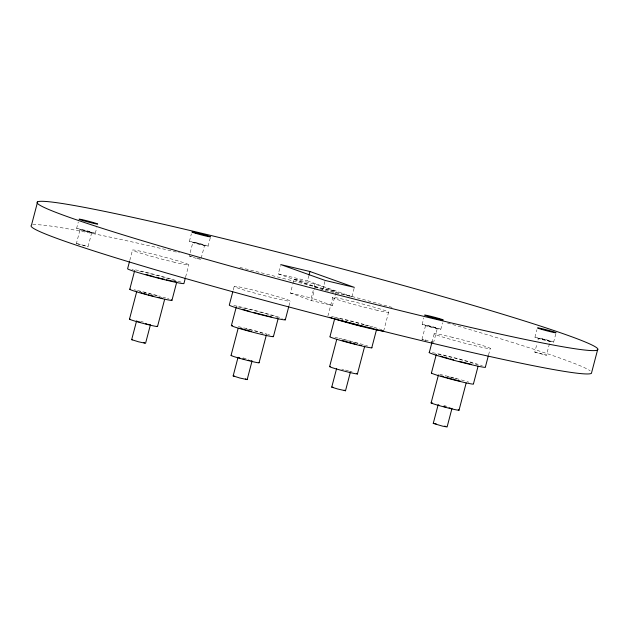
<?xml version="1.0" encoding="UTF-8"?>
<svg xmlns="http://www.w3.org/2000/svg" width="629" height="629" viewBox="0 0 629 629"><rect width="100%" height="100%" fill="white"/><g stroke="black" fill="none" stroke-linecap="round" stroke-linejoin="round"><path stroke-width="0.47" stroke-dasharray="3.15 2.36" d="M76.596 228.492L78.31 221.958M77.052 243.73L76.424 243.423L80.103 229.42L91.763 232.502L88.091 246.505L77.91 244.013M95.262 233.43A9.663 0.44 14.7 0 0 81.699 229.451A9.663 0.44 14.7 0 0 80.834 230.002A9.663 0.44 14.7 0 0 95.262 233.43L96.732 227.824M129.802 260.367L132.499 250.098M189.415 241.277L191.381 233.807M196.287 258.338L189.243 256.207L192.922 242.196L204.582 245.286L201.154 258.354M185.634 276.957L188.818 264.825M208.081 246.206A9.663 0.44 14.7 0 0 194.518 242.228A9.663 0.44 14.7 0 0 193.653 242.786A9.663 0.44 14.7 0 0 208.081 246.206L210.29 237.809M233.233 290.071L234.208 286.337M354.119 288.302L351.91 296.707L322.74 289.788L278.317 273.914L280.518 265.517M292.894 283.726L294.12 279.064L314.948 284.001L336.106 291.557L332.434 305.568L311.599 300.623L290.441 293.067L292.65 284.662M288.986 305.812L290.205 301.142A28.989 1.313 14.7 0 0 249.516 289.206A28.989 1.313 14.7 0 0 246.906 290.873A28.989 1.313 14.7 0 0 290.205 301.142M351.91 296.707L307.479 280.833L308.705 276.162M332.434 305.568L311.276 298.004L313.234 290.535M314.217 286.8L314.948 284.001M311.599 300.623L314.296 290.354M314.539 289.419L315.271 286.62L294.12 279.064M322.74 289.788L324.949 281.383M327.882 316.072L332.78 297.407M383.659 331.058L388.557 312.385M422.138 324.415L423.852 317.881M421.965 339.346L425.636 325.342L431.785 326.679L437.304 328.424L433.633 342.428M431.958 342.349L434.159 333.944M440.803 329.352A9.663 0.44 14.7 0 0 427.24 325.366A9.663 0.44 14.7 0 0 426.376 325.924A9.663 0.44 14.7 0 0 440.803 329.352L442.517 322.811M488.56 354.937L490.274 348.403M534.957 337.191L536.922 329.73M537.968 339.99L538.739 338.119L550.123 341.201L546.452 355.212L534.784 352.122L536.993 343.725M553.622 342.129A9.663 0.44 14.7 0 0 540.059 338.15A9.663 0.44 14.7 0 0 539.187 338.709A9.663 0.44 14.7 0 0 553.622 342.129L555.832 333.724M91.763 232.502L80.103 229.42M76.424 243.423L88.091 246.505M204.582 245.286L192.922 242.196M437.304 328.424L425.636 325.342M550.123 341.201L538.455 338.119M534.784 352.122L546.452 355.212M200.627 259.29L197.718 258.692M422.248 339.346L423.899 339.652M190.186 256.31L192.435 256.805M278.317 273.914L307.479 280.833M315.271 286.62L336.106 291.557M290.441 293.067L311.276 298.004M442.902 375.12L440.355 374.522A21.803 0.991 14.7 0 0 437.792 373.948M425.157 339.943L429.615 341.091M196.893 257.953L198.269 258.346M424.614 340.289L425.982 340.682M430.991 341.484L433.011 342.121M199.424 258.692L200.289 258.983M181.105 282.193L180.059 281.808A29.115 1.321 14.7 0 0 132.043 269.188M174.642 280.636L173.958 280.377A21.803 0.991 14.7 0 0 137.429 270.832M422.083 339.448L422.594 339.652M32.724 224.868A289.859 13.146 14.7 0 1 179.454 252.772M239.916 267.451A289.859 13.146 14.7 0 1 392.071 307.4M447.486 323.047A289.859 13.146 14.7 0 1 590.136 370.78M246.065 328.818A14.491 0.66 14.7 0 1 248.628 329.439M249.516 329.659A14.491 0.66 14.7 0 1 264.911 334.046M447.644 376.629A14.491 0.66 14.7 0 1 450.317 377.29M451.221 377.526A14.491 0.66 14.7 0 1 453.973 378.249M454.877 378.493A14.491 0.66 14.7 0 1 456.662 378.98M342.428 339.487A14.491 0.66 14.7 0 1 355.487 342.805M356.336 343.041A14.491 0.66 14.7 0 1 357.98 343.513M139.323 291.4A14.491 0.66 14.7 0 1 140.888 291.714M143.782 292.367A14.491 0.66 14.7 0 1 153.515 294.836M154.412 295.072A14.491 0.66 14.7 0 1 159.326 296.479M140.692 321.411A14.491 0.66 14.7 0 1 143.428 322.111M243.069 357.893A14.491 0.66 14.7 0 1 248.534 359.34M443.87 405.532A14.491 0.66 14.7 0 1 447.526 406.499M341.806 369.121A14.491 0.66 14.7 0 1 343.638 369.593M345.463 370.08A14.491 0.66 14.7 0 1 348.993 371.055M349.818 371.291A14.491 0.66 14.7 0 1 352.146 371.967M331.499 316.521A29.115 1.321 14.7 0 1 333.567 316.914M334.337 317.071A29.115 1.321 14.7 0 1 373.091 327.025M374.035 327.308A29.115 1.321 14.7 0 1 378.249 328.629M379.303 328.975A29.115 1.321 14.7 0 1 381.874 329.887M432.469 352.696A29.115 1.321 14.7 0 1 441.204 354.504L447.73 356.053A29.115 1.321 14.7 0 1 482.317 365.756M233.815 305.521A28.989 1.313 14.7 0 1 282.311 318.337M237.959 306.944A21.74 0.983 14.7 0 1 259.352 311.929A21.74 0.983 14.7 0 1 277.884 317.59M238.36 326.648A21.74 0.983 14.7 0 1 267.309 334.266M268.056 334.494A21.74 0.983 14.7 0 1 269.762 335.045M438.216 354.41A21.803 0.991 14.7 0 1 445.253 355.849L450.136 357.005A21.803 0.991 14.7 0 1 477.152 364.686M445.238 375.678A21.803 0.991 14.7 0 1 460.53 379.696M461.364 379.932A21.803 0.991 14.7 0 1 466.003 381.292M467.025 381.599A21.803 0.991 14.7 0 1 468.896 382.188M134.056 289.788A21.803 0.991 14.7 0 1 135.856 290.158M137.492 290.512A21.803 0.991 14.7 0 1 160.489 296.416M163.155 297.195A21.803 0.991 14.7 0 1 165.686 297.957M167.518 298.539A21.803 0.991 14.7 0 1 169.059 299.05M336.35 318.085A21.803 0.991 14.7 0 1 339.141 318.581M339.841 318.722A21.803 0.991 14.7 0 1 363.994 324.776M364.828 325.012A21.803 0.991 14.7 0 1 371.92 327.135M334.942 337.396A21.803 0.991 14.7 0 1 338.166 338.095M338.905 338.26A21.803 0.991 14.7 0 1 367.706 346.029M377.628 310.419L371.236 308.925A29.115 1.321 14.7 0 1 338.19 299.829L334.565 298.571A29.115 1.321 14.7 0 1 347.868 300.324A29.115 1.321 14.7 0 1 384.539 310.419A29.115 1.321 14.7 0 1 377.628 310.419M452.628 337.38L446.103 335.831A29.115 1.321 14.7 0 0 435.74 334.707L439.128 335.91A29.115 1.321 14.7 0 0 476.263 346.029A29.115 1.321 14.7 0 0 487.758 347.279A29.115 1.321 14.7 0 0 452.628 337.38M174.878 262.364L168.108 260.728A29.115 1.321 14.7 0 1 134.252 251.018A29.115 1.321 14.7 0 1 148.601 253.07A29.115 1.321 14.7 0 1 184.957 263.134L187.812 264.204A29.115 1.321 14.7 0 1 174.878 262.364"/><path stroke-width="0.94" d="M336.625 368.484L331.727 387.157L337.663 388.997L345.51 390.766L350.408 372.093L349.921 372.053M345.51 390.766L344.173 390.169M37.575 201.956L31.45 225.292A289.859 13.146 14.7 0 0 296.361 308.941A289.859 13.146 14.7 0 0 591.425 373.335L597.55 349.999A289.859 13.146 14.7 0 0 190.626 230.623A289.859 13.146 14.7 0 0 164.515 247.299A289.859 13.146 14.7 0 0 597.55 349.999M129.558 261.302L127.601 268.772A29.115 1.321 14.7 0 0 163.21 279.402L169.979 281.037A29.115 1.321 14.7 0 0 183.92 283.498L185.39 277.892M129.771 289.293L134.669 270.619M129.495 319.147L136.839 291.141M150.465 324.627L145.566 343.3L138.655 341.83L131.665 339.668L136.564 320.994M157.533 326.475L164.633 299.404M171.953 300.316L176.851 281.643M232.738 291.935L229.31 305.01A28.989 1.313 14.7 0 0 259.47 314.335A28.989 1.313 14.7 0 0 284.748 319.312M231.409 325.531L236.307 306.858M231.063 355.393L238.163 328.314M252.064 360.944L247.166 379.617L239.791 378.005L233.162 375.914L238.061 357.241M259.062 362.791L266.413 334.785M273.411 336.633L278.065 318.895M285.307 319.815L288.735 306.74M308.949 275.235L309.932 271.5L280.762 264.581L325.193 280.455L354.363 287.367L309.932 271.5M334.636 318.887L329.981 336.625A21.803 0.991 14.7 0 0 331.326 337.506L334.038 338.449A21.803 0.991 14.7 0 0 358.789 345.258L363.578 346.382A21.803 0.991 14.7 0 0 371.802 347.593M329.635 366.518L336.743 339.44M357.406 373.972L364.757 345.966M371.755 347.845L376.653 329.171M429.261 352.617L431.958 342.349M431.408 373.107L436.306 354.434M431.109 402.93L438.452 374.915M451.999 408.307L447.101 426.981L442.541 426.132L433.255 423.411L438.154 404.738L438.9 405.06M459.044 410.124L466.144 383.045M478.087 366.188L473.433 383.926A21.803 0.991 14.7 0 1 459.61 381.355A21.803 0.991 14.7 0 1 435.126 374.577L432.595 373.673A21.803 0.991 14.7 0 1 431.659 372.903M488.316 355.865L485.376 367.069A29.115 1.321 14.7 0 1 466.915 363.641A29.115 1.321 14.7 0 1 434.23 354.583L430.841 353.38A29.115 1.321 14.7 0 1 429.599 352.35M433.255 423.411L433.884 423.403M131.665 339.668L132.577 339.739M233.162 375.914L234.295 376.04M331.742 387.071L333.142 387.275M250.94 360.818L251.726 360.944M148.452 324.344L149.553 324.556M449.051 407.844L450.395 408.135M434.859 423.592L436.196 423.883M248.235 360.228L249.744 360.574M366.998 327.363L368.476 327.709M164.79 279.41L161.338 278.576A21.803 0.991 14.7 0 1 155.882 277.185M145.354 323.62L147.021 324.021M443.862 406.538L445.67 407.018M242.888 358.844L244.689 359.332M138.624 321.773L140.07 322.205M444.648 426.108L445.875 426.493M143.498 342.522L144.607 342.884M238.816 357.61L239.846 357.956M245.381 378.902L247.166 379.617M329.667 317.244L333.291 318.502A29.115 1.321 14.7 0 0 366.337 327.599L372.73 329.093A29.115 1.321 14.7 0 0 383.659 331.058M136.808 321.144L137.515 321.411M251.655 331.562A14.491 0.66 14.7 0 1 248.062 330.587M247.205 330.351A14.491 0.66 14.7 0 1 245.538 329.879M244.76 329.651A14.491 0.66 14.7 0 1 239.908 328.118M460.444 381.174A14.491 0.66 14.7 0 1 447.321 377.817M446.48 377.573A14.491 0.66 14.7 0 1 444.876 377.109M443.398 376.677A14.491 0.66 14.7 0 1 440.929 375.898M361.132 345.384A14.491 0.66 14.7 0 1 359.316 344.991M356.132 344.244A14.491 0.66 14.7 0 1 348.93 342.404M348.034 342.16A14.491 0.66 14.7 0 1 342.247 340.517M162.392 298.209A14.491 0.66 14.7 0 1 160.835 297.894M159.459 297.596A14.491 0.66 14.7 0 1 157.942 297.242M153.68 296.212A14.491 0.66 14.7 0 1 148.2 294.773M146.439 294.293A14.491 0.66 14.7 0 1 141.006 292.705M157.03 326.176A14.491 0.66 14.7 0 1 150.59 325.256L147.217 324.438A14.491 0.66 14.7 0 1 129.951 319.092M258.778 362.54A14.491 0.66 14.7 0 1 244.311 359.576A14.491 0.66 14.7 0 1 231.739 355.393M458.258 409.746A14.491 0.66 14.7 0 1 451.528 408.819A14.491 0.66 14.7 0 1 433.578 403.904L431.895 403.307A14.491 0.66 14.7 0 1 432.375 402.914M356.517 373.39A14.491 0.66 14.7 0 1 351.965 372.997L348.788 372.25A14.491 0.66 14.7 0 1 332.332 367.729L330.532 367.1A14.491 0.66 14.7 0 1 330.618 366.605M271.358 316.851A21.74 0.983 14.7 0 1 267.797 316.041M266.83 315.813A21.74 0.983 14.7 0 1 262.537 314.767M261.656 314.547A21.74 0.983 14.7 0 1 253.448 312.401M249.925 311.434A21.74 0.983 14.7 0 1 246.607 310.49M245.829 310.262A21.74 0.983 14.7 0 1 242.417 309.232M272.986 336.256A21.74 0.983 14.7 0 1 251.278 331.805A21.74 0.983 14.7 0 1 232.423 325.531M471.129 364.23A21.803 0.991 14.7 0 1 469.391 363.845M468.629 363.664A21.803 0.991 14.7 0 1 464.509 362.689M463.636 362.477A21.803 0.991 14.7 0 1 459.131 361.337M453.627 359.882A21.803 0.991 14.7 0 1 450.073 358.907M448.383 358.428A21.803 0.991 14.7 0 1 443.744 357.075M442.722 356.761A21.803 0.991 14.7 0 1 440.85 356.171M175.617 281.674A21.803 0.991 14.7 0 1 174.084 281.438M172.566 281.147A21.803 0.991 14.7 0 1 170.758 280.778M169.964 280.605A21.803 0.991 14.7 0 1 166.41 279.803M154.05 276.705A21.803 0.991 14.7 0 1 146.125 274.519M171.198 299.86A21.803 0.991 14.7 0 1 161.511 298.476L156.44 297.25A21.803 0.991 14.7 0 1 130.455 289.206M371.7 328.409A21.803 0.991 14.7 0 1 370.159 328.079M363.688 326.585A21.803 0.991 14.7 0 1 359.261 325.484M358.357 325.256A21.803 0.991 14.7 0 1 350.149 323.078M346.713 322.119A21.803 0.991 14.7 0 1 343.528 321.191M342.797 320.979A21.803 0.991 14.7 0 1 341.13 320.468M83.28 220.669A9.663 0.44 14.7 0 0 97.715 224.089A9.663 0.44 14.7 0 0 84.152 220.111A9.663 0.44 14.7 0 0 83.28 220.669M428.821 316.591A9.663 0.44 14.7 0 0 443.256 320.012A9.663 0.44 14.7 0 0 429.693 316.033A9.663 0.44 14.7 0 0 428.821 316.591M196.099 233.453A9.663 0.44 14.7 0 0 210.534 236.874A9.663 0.44 14.7 0 0 196.971 232.895A9.663 0.44 14.7 0 0 196.099 233.453M541.64 329.368A9.663 0.44 14.7 0 0 556.075 332.796A9.663 0.44 14.7 0 0 542.513 328.818A9.663 0.44 14.7 0 0 541.64 329.368"/></g></svg>
